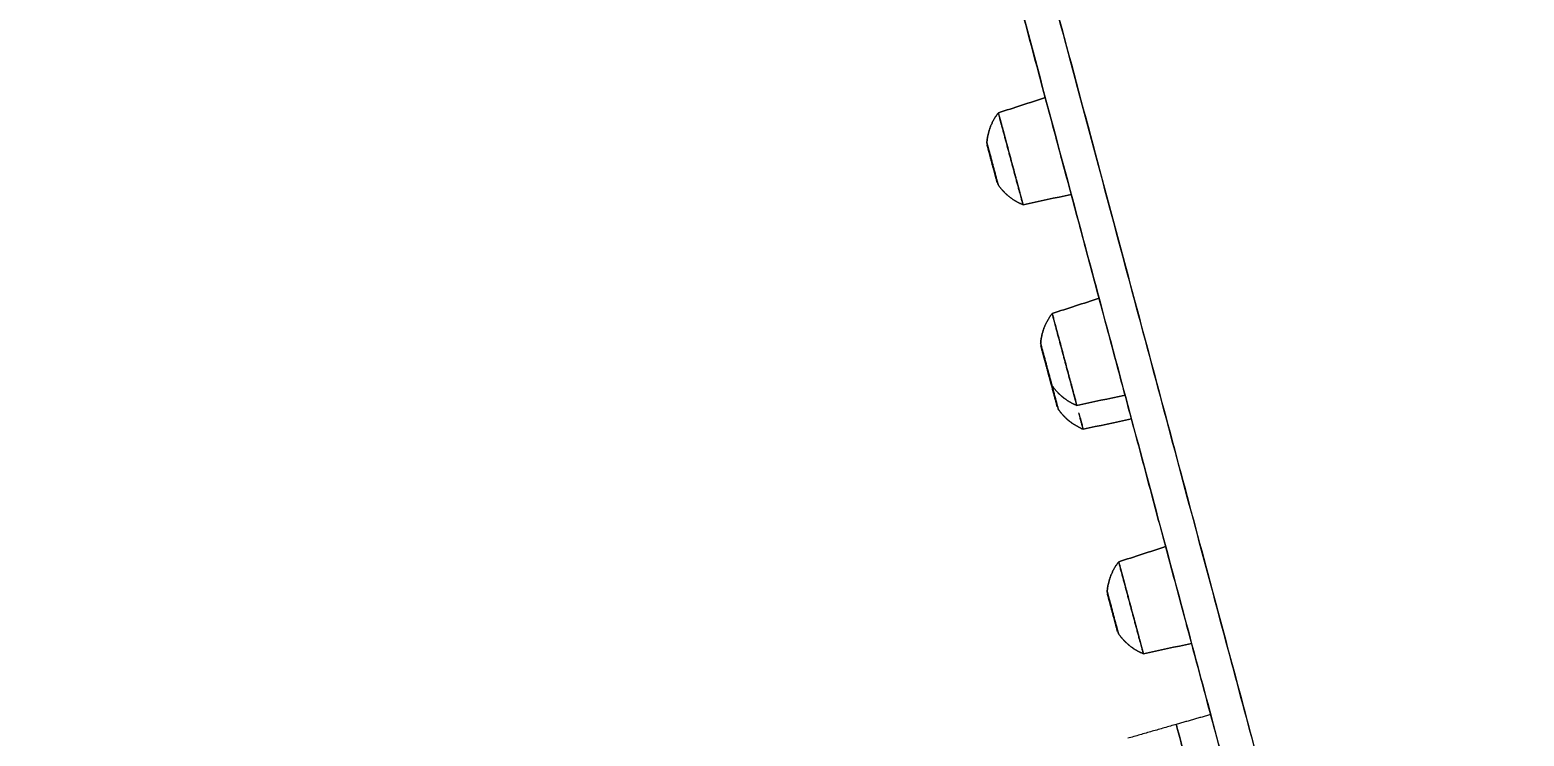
# Model space of a CAD drawing. Header units: inches. Extents: x 1105 to 1525, y -292 to 302.
# Drawn here: x 1392.02 to 1434.44, y -16.67 to 3.38 of the extents above; entities that cross this region are included whole.
import ezdxf

# ---------------------------------------------------------------- set-up
doc = ezdxf.new("R2010")
doc.units = ezdxf.units.IN
doc.header["$LTSCALE"] = 2.42
doc.header["$MEASUREMENT"] = 0
doc.header["$PDMODE"] = 3
doc.header["$PDSIZE"] = 0.3125
doc.layers.get('0').update_dxf_attribs({"linetype": 'CONTINUOUS'})
doc.layers.get('Defpoints').update_dxf_attribs({"linetype": 'CONTINUOUS'})
doc.layers.add('DIM', color=3, linetype='CONTINUOUS', lineweight=18)
doc.styles.get("Standard").update_dxf_attribs({"font": 'arial.ttf', "width": 0.8})
doc.dimstyles.new('ISO-25', dxfattribs={"dimtxt": 5, "dimasz": 2.5, "dimexe": 1.25, "dimexo": 0.625, "dimgap": 2, "dimtad": 1, "dimtih": 1, "dimtoh": 1, "dimdec": 1, "dimdsep": 46, "dimtxsty": 'Standard', "dimcen": 0, "dimclrd": 3, "dimclre": 3, "dimclrt": 4, "dimadec": 0, "dimazin": 0, "dimtfac": 1, "dimtdec": 1, "dimtmove": 0, "dimatfit": 3, "dimfxl": 1, "dimarcsym": 0})

# ---------------------------------------------------------------- blocks, each defined once
blk = doc.blocks.new('*D4')
at = {"layer": 'Defpoints', "color": 0, "transparency": 16777216}
for p in [(1466.72, 44.1), (1394.046, 27.986), (1372.047, -18.442), (1445.071, -26.779), (1445.071, -182.578)]:
    blk.add_point(p, dxfattribs=at)
at = {"layer": 'DIM', "color": 3, "lineweight": -2, "transparency": 16777216}
blk.add_line((1393.435, 27.851), (1352.963, 18.878), dxfattribs=at)
for start, end in [(195.57893, 227.01677), (235.77386, 266.92233)]:
    blk.add_arc((1445.071, 39.3), 93.094, start, end, dxfattribs=at)
at = {"layer": 'DIM', "color": 3, "transparency": 16777216}
for points in [[(1354.588, 14.095), (1356.205, 14.5), (1354.184, 19.148)], [(1440.095, -52.827), (1440.05, -54.493), (1445.071, -53.795)]]:
    blk.add_solid(points, dxfattribs=at)
at = {"layer": 'DIM', "color": 4, "transparency": 16777216, "insert": (1386.802, -33.304), "char_height": 5, "attachment_point": 5}
blk.add_mtext('77°', dxfattribs=at)
blk = doc.blocks.new('*D5')
at = {"layer": 'Defpoints', "color": 0, "transparency": 16777216}
for p in [(1398.948, 98.392), (1453.97, -172.568), (1384.677, -186.639)]:
    blk.add_point(p, dxfattribs=at)
at = {"layer": 'DIM', "color": 3, "lineweight": -2, "transparency": 16777216}
for p, q in [((1398.336, 98.268), (1328.43, 84.072)), ((1330.65, 79.421), (1356.242, -46.606)), ((1383.682, -181.739), (1358.091, -55.712)), ((1453.358, -172.693), (1383.452, -186.888))]:
    blk.add_line(p, q, dxfattribs=at)
at = {"layer": 'DIM', "color": 3, "transparency": 16777216}
for points in [[(1331.467, 79.587), (1329.833, 79.255), (1329.655, 84.321)], [(1384.499, -181.573), (1382.866, -181.905), (1384.677, -186.639)]]:
    blk.add_solid(points, dxfattribs=at)
at = {"layer": 'DIM', "color": 4, "transparency": 16777216, "insert": (1357.166, -51.159), "char_height": 5, "attachment_point": 5}
blk.add_mtext('276.5', dxfattribs=at)

msp = doc.modelspace()

# ---------------------------------------------------------------- linework, layer by layer
at = {"linetype": 'Continuous', "lineweight": 18}
for points, degree, knots in [([(1413.571, 32.316), (1413.929, 30.981), (1414.291, 29.629), (1415.022, 26.899), (1415.392, 25.52), (1416.136, 22.743), (1416.51, 21.345), (1417.262, 18.538), (1417.639, 17.129), (1418.394, 14.311), (1418.772, 12.901), (1419.524, 10.092), (1419.899, 8.692), (1420.644, 5.914), (1421.013, 4.535), (1421.743, 1.809), (1422.104, 0.462), (1422.814, -2.189), (1423.163, -3.492), (1423.847, -6.045), (1424.181, -7.294), (1424.833, -9.726), (1425.15, -10.91), (1425.764, -13.203), (1426.061, -14.311), (1426.633, -16.446), (1426.907, -17.471), (1427.432, -19.431), (1427.683, -20.366), (1428.158, -22.139), (1428.382, -22.977), (1428.804, -24.552), (1429.002, -25.29), (1429.185, -25.975)], 3, [0, 0, 0, 0, 0.0625, 0.0625, 0.125, 0.125, 0.1875, 0.1875, 0.25, 0.25, 0.3125, 0.3125, 0.375, 0.375, 0.4375, 0.4375, 0.5, 0.5, 0.5625, 0.5625, 0.625, 0.625, 0.6875, 0.6875, 0.75, 0.75, 0.8125, 0.8125, 0.875, 0.875, 0.9375, 0.9375, 1, 1, 1, 1]), ([(1412.632, 32.107), (1413.424, 29.152), (1415.008, 23.24), (1417.339, 14.541), (1419.58, 6.176), (1421.689, -1.695), (1423.626, -8.923), (1425.354, -15.37), (1426.839, -20.914), (1427.649, -23.938), (1428.005, -25.267)], 3, [0, 0, 0, 0, 0.125, 0.25, 0.375, 0.5, 0.625, 0.75, 0.875, 1, 1, 1, 1]), ([(1419.512, 1.028), (1419.512, 1.028), (1419.514, 1.02), (1419.523, 0.987), (1419.53, 0.962), (1419.547, 0.896), (1419.558, 0.856), (1419.583, 0.761), (1419.598, 0.707), (1419.63, 0.586), (1419.648, 0.52), (1419.686, 0.378), (1419.706, 0.302), (1419.749, 0.144), (1419.771, 0.062), (1419.816, -0.105), (1419.839, -0.191), (1419.884, -0.362), (1419.907, -0.447), (1419.952, -0.615), (1419.974, -0.697), (1420.016, -0.854), (1420.037, -0.93), (1420.075, -1.072), (1420.092, -1.138), (1420.125, -1.259), (1420.139, -1.314), (1420.165, -1.409), (1420.176, -1.449), (1420.193, -1.514), (1420.2, -1.539), (1420.209, -1.573), (1420.211, -1.581), (1420.211, -1.581)], 3, [0, 0, 0, 0, 0.0625, 0.0625, 0.125, 0.125, 0.1875, 0.1875, 0.25, 0.25, 0.3125, 0.3125, 0.375, 0.375, 0.4375, 0.4375, 0.5, 0.5, 0.5625, 0.5625, 0.625, 0.625, 0.6875, 0.6875, 0.75, 0.75, 0.8125, 0.8125, 0.875, 0.875, 0.9375, 0.9375, 1, 1, 1, 1]), ([(1419.504, -1.011), (1419.504, -1.011), (1419.503, -1.007), (1419.499, -0.991), (1419.496, -0.98), (1419.488, -0.95), (1419.483, -0.932), (1419.471, -0.888), (1419.464, -0.864), (1419.45, -0.809), (1419.441, -0.778), (1419.424, -0.713), (1419.415, -0.679), (1419.395, -0.607), (1419.385, -0.569), (1419.365, -0.493), (1419.354, -0.454), (1419.334, -0.376), (1419.323, -0.337), (1419.303, -0.26), (1419.293, -0.223), (1419.273, -0.151), (1419.264, -0.116), (1419.247, -0.052), (1419.239, -0.021), (1419.224, 0.034), (1419.217, 0.059), (1419.206, 0.102), (1419.201, 0.121), (1419.193, 0.15), (1419.19, 0.162), (1419.185, 0.177), (1419.184, 0.181), (1419.184, 0.181)], 3, [0, 0, 0, 0, 0.06252, 0.06252, 0.12504, 0.12504, 0.187559, 0.187559, 0.250079, 0.250079, 0.312599, 0.312599, 0.375119, 0.375119, 0.437639, 0.437639, 0.500158, 0.500158, 0.562678, 0.562678, 0.625198, 0.625198, 0.687718, 0.687718, 0.750238, 0.750238, 0.812757, 0.812757, 0.875277, 0.875277, 0.937797, 0.937797, 1, 1, 1, 1]), ([(1419.191, 0.114), (1419.191, 0.114), (1419.192, 0.111), (1419.195, 0.097), (1419.198, 0.087), (1419.205, 0.06), (1419.21, 0.044), (1419.22, 0.005), (1419.226, -0.017), (1419.239, -0.066), (1419.246, -0.093), (1419.262, -0.151), (1419.27, -0.182), (1419.287, -0.246), (1419.296, -0.28), (1419.315, -0.348), (1419.324, -0.383), (1419.343, -0.453), (1419.352, -0.487), (1419.37, -0.556), (1419.379, -0.589), (1419.396, -0.654), (1419.405, -0.684), (1419.42, -0.742), (1419.427, -0.769), (1419.441, -0.819), (1419.447, -0.841), (1419.457, -0.879), (1419.461, -0.896), (1419.469, -0.923), (1419.471, -0.933), (1419.475, -0.946), (1419.476, -0.95), (1419.476, -0.95)], 3, [0, 0, 0, 0, 0.0625, 0.0625, 0.125, 0.125, 0.1875, 0.1875, 0.25, 0.25, 0.3125, 0.3125, 0.375, 0.375, 0.4375, 0.4375, 0.5, 0.5, 0.5625, 0.5625, 0.625, 0.625, 0.6875, 0.6875, 0.75, 0.75, 0.8125, 0.8125, 0.875, 0.875, 0.9375, 0.9375, 1, 1, 1, 1]), ([(1421.039, -4.67), (1421.039, -4.67), (1421.041, -4.679), (1421.05, -4.712), (1421.057, -4.737), (1421.074, -4.802), (1421.085, -4.843), (1421.11, -4.938), (1421.125, -4.992), (1421.157, -5.113), (1421.175, -5.179), (1421.213, -5.321), (1421.233, -5.397), (1421.276, -5.555), (1421.298, -5.637), (1421.343, -5.804), (1421.366, -5.89), (1421.411, -6.061), (1421.434, -6.146), (1421.479, -6.314), (1421.501, -6.396), (1421.543, -6.553), (1421.564, -6.629), (1421.602, -6.771), (1421.619, -6.837), (1421.652, -6.958), (1421.666, -7.013), (1421.692, -7.108), (1421.703, -7.148), (1421.72, -7.213), (1421.727, -7.238), (1421.736, -7.272), (1421.738, -7.28), (1421.738, -7.28)], 3, [0, 0, 0, 0, 0.0625, 0.0625, 0.125, 0.125, 0.1875, 0.1875, 0.25, 0.25, 0.3125, 0.3125, 0.375, 0.375, 0.4375, 0.4375, 0.5, 0.5, 0.5625, 0.5625, 0.625, 0.625, 0.6875, 0.6875, 0.75, 0.75, 0.8125, 0.8125, 0.875, 0.875, 0.9375, 0.9375, 1, 1, 1, 1]), ([(1421.031, -6.71), (1421.031, -6.71), (1421.03, -6.706), (1421.026, -6.69), (1421.023, -6.679), (1421.015, -6.649), (1421.01, -6.631), (1420.998, -6.587), (1420.991, -6.563), (1420.977, -6.507), (1420.968, -6.477), (1420.951, -6.412), (1420.942, -6.378), (1420.922, -6.306), (1420.912, -6.268), (1420.892, -6.192), (1420.882, -6.153), (1420.861, -6.075), (1420.85, -6.036), (1420.83, -5.959), (1420.82, -5.922), (1420.8, -5.85), (1420.791, -5.815), (1420.774, -5.75), (1420.766, -5.72), (1420.751, -5.665), (1420.744, -5.64), (1420.733, -5.597), (1420.728, -5.578), (1420.72, -5.549), (1420.717, -5.537), (1420.713, -5.522), (1420.711, -5.518), (1420.711, -5.518)], 3, [0, 0, 0, 0, 0.06252, 0.06252, 0.12504, 0.12504, 0.187559, 0.187559, 0.250079, 0.250079, 0.312599, 0.312599, 0.375119, 0.375119, 0.437639, 0.437639, 0.500158, 0.500158, 0.562678, 0.562678, 0.625198, 0.625198, 0.687718, 0.687718, 0.750238, 0.750238, 0.812757, 0.812757, 0.875277, 0.875277, 0.937797, 0.937797, 1, 1, 1, 1]), ([(1420.718, -5.585), (1420.718, -5.585), (1420.719, -5.588), (1420.722, -5.602), (1420.725, -5.612), (1420.732, -5.639), (1420.737, -5.655), (1420.747, -5.694), (1420.753, -5.716), (1420.766, -5.765), (1420.773, -5.792), (1420.789, -5.85), (1420.797, -5.881), (1420.814, -5.945), (1420.823, -5.979), (1420.842, -6.047), (1420.851, -6.082), (1420.87, -6.152), (1420.879, -6.186), (1420.897, -6.255), (1420.906, -6.288), (1420.923, -6.352), (1420.932, -6.383), (1420.947, -6.441), (1420.954, -6.468), (1420.968, -6.518), (1420.974, -6.54), (1420.984, -6.578), (1420.988, -6.595), (1420.996, -6.622), (1420.998, -6.632), (1421.002, -6.645), (1421.003, -6.649), (1421.003, -6.649)], 3, [0, 0, 0, 0, 0.0625, 0.0625, 0.125, 0.125, 0.1875, 0.1875, 0.25, 0.25, 0.3125, 0.3125, 0.375, 0.375, 0.4375, 0.4375, 0.5, 0.5, 0.5625, 0.5625, 0.625, 0.625, 0.6875, 0.6875, 0.75, 0.75, 0.8125, 0.8125, 0.875, 0.875, 0.9375, 0.9375, 1, 1, 1, 1]), ([(1421.184, -7.325), (1421.184, -7.325), (1421.101, -7.014), (1421.01, -6.674), (1420.983, -6.574)], 2, [0, 0, 0, 0.393643, 0.787285, 1, 1, 1]), ([(1420.983, -6.574), (1420.984, -6.579), (1420.986, -6.584), (1420.996, -6.621), (1421.004, -6.655), (1421.023, -6.723), (1421.032, -6.758), (1421.051, -6.828), (1421.06, -6.863), (1421.078, -6.931), (1421.087, -6.964), (1421.105, -7.029), (1421.113, -7.059), (1421.128, -7.117), (1421.136, -7.144), (1421.149, -7.194), (1421.155, -7.216), (1421.165, -7.255), (1421.17, -7.271), (1421.177, -7.298), (1421.179, -7.308), (1421.183, -7.321), (1421.184, -7.325), (1421.184, -7.325)], 3, [0, 0, 0, 0, 0.015699, 0.015699, 0.114129, 0.114129, 0.212559, 0.212559, 0.310989, 0.310989, 0.409419, 0.409419, 0.50785, 0.50785, 0.60628, 0.60628, 0.70471, 0.70471, 0.80314, 0.80314, 0.90157, 0.90157, 1, 1, 1, 1]), ([(1421.212, -7.386), (1421.212, -7.386), (1421.211, -7.382), (1421.207, -7.367), (1421.204, -7.355), (1421.196, -7.325), (1421.191, -7.307), (1421.179, -7.264), (1421.172, -7.239), (1421.158, -7.184), (1421.15, -7.153), (1421.132, -7.089), (1421.123, -7.054), (1421.104, -6.982), (1421.094, -6.944), (1421.073, -6.868), (1421.063, -6.829), (1421.045, -6.763), (1421.038, -6.735), (1421.03, -6.708)], 3, [0, 0, 0, 0, 0.11491, 0.11491, 0.229819, 0.229819, 0.344729, 0.344729, 0.459638, 0.459638, 0.574548, 0.574548, 0.689457, 0.689457, 0.804367, 0.804367, 0.919276, 0.919276, 1, 1, 1, 1]), ([(1421.797, -7.5), (1421.804, -7.526), (1421.81, -7.55), (1421.833, -7.634), (1421.848, -7.689), (1421.873, -7.784), (1421.884, -7.824), (1421.901, -7.889), (1421.908, -7.914), (1421.917, -7.948), (1421.919, -7.956), (1421.919, -7.956)], 3, [0, 0, 0, 0, 0.089409, 0.089409, 0.317056, 0.317056, 0.544704, 0.544704, 0.772352, 0.772352, 1, 1, 1, 1]), ([(1422.928, -11.722), (1422.928, -11.722), (1422.93, -11.73), (1422.939, -11.763), (1422.946, -11.788), (1422.964, -11.854), (1422.974, -11.894), (1423, -11.989), (1423.014, -12.044), (1423.047, -12.164), (1423.065, -12.231), (1423.103, -12.373), (1423.123, -12.448), (1423.165, -12.606), (1423.187, -12.688), (1423.232, -12.856), (1423.255, -12.941), (1423.301, -13.112), (1423.324, -13.197), (1423.368, -13.365), (1423.39, -13.447), (1423.433, -13.605), (1423.453, -13.68), (1423.491, -13.822), (1423.509, -13.889), (1423.541, -14.009), (1423.556, -14.064), (1423.581, -14.159), (1423.592, -14.199), (1423.61, -14.265), (1423.616, -14.289), (1423.625, -14.323), (1423.627, -14.331), (1423.627, -14.331)], 3, [0, 0, 0, 0, 0.0625, 0.0625, 0.125, 0.125, 0.1875, 0.1875, 0.25, 0.25, 0.3125, 0.3125, 0.375, 0.375, 0.4375, 0.4375, 0.5, 0.5, 0.5625, 0.5625, 0.625, 0.625, 0.6875, 0.6875, 0.75, 0.75, 0.8125, 0.8125, 0.875, 0.875, 0.9375, 0.9375, 1, 1, 1, 1]), ([(1422.92, -13.761), (1422.92, -13.761), (1422.919, -13.757), (1422.915, -13.742), (1422.912, -13.73), (1422.904, -13.7), (1422.899, -13.682), (1422.887, -13.639), (1422.881, -13.614), (1422.866, -13.559), (1422.858, -13.528), (1422.84, -13.464), (1422.831, -13.429), (1422.812, -13.357), (1422.802, -13.32), (1422.781, -13.243), (1422.771, -13.204), (1422.75, -13.126), (1422.74, -13.087), (1422.719, -13.011), (1422.709, -12.973), (1422.69, -12.901), (1422.68, -12.867), (1422.663, -12.802), (1422.655, -12.771), (1422.64, -12.716), (1422.634, -12.691), (1422.622, -12.648), (1422.617, -12.63), (1422.609, -12.6), (1422.606, -12.588), (1422.602, -12.573), (1422.601, -12.569), (1422.601, -12.569)], 3, [0, 0, 0, 0, 0.06252, 0.06252, 0.12504, 0.12504, 0.187559, 0.187559, 0.250079, 0.250079, 0.312599, 0.312599, 0.375119, 0.375119, 0.437639, 0.437639, 0.500158, 0.500158, 0.562678, 0.562678, 0.625198, 0.625198, 0.687718, 0.687718, 0.750238, 0.750238, 0.812757, 0.812757, 0.875277, 0.875277, 0.937797, 0.937797, 1, 1, 1, 1]), ([(1422.607, -12.636), (1422.607, -12.636), (1422.608, -12.639), (1422.612, -12.653), (1422.614, -12.663), (1422.622, -12.69), (1422.626, -12.706), (1422.636, -12.745), (1422.642, -12.767), (1422.655, -12.816), (1422.663, -12.843), (1422.678, -12.901), (1422.686, -12.932), (1422.704, -12.997), (1422.713, -13.03), (1422.731, -13.098), (1422.74, -13.133), (1422.759, -13.203), (1422.768, -13.238), (1422.787, -13.306), (1422.796, -13.339), (1422.813, -13.404), (1422.821, -13.435), (1422.837, -13.493), (1422.844, -13.52), (1422.857, -13.569), (1422.863, -13.591), (1422.873, -13.63), (1422.878, -13.646), (1422.885, -13.673), (1422.888, -13.683), (1422.891, -13.697), (1422.892, -13.7), (1422.892, -13.7)], 3, [0, 0, 0, 0, 0.0625, 0.0625, 0.125, 0.125, 0.1875, 0.1875, 0.25, 0.25, 0.3125, 0.3125, 0.375, 0.375, 0.4375, 0.4375, 0.5, 0.5, 0.5625, 0.5625, 0.625, 0.625, 0.6875, 0.6875, 0.75, 0.75, 0.8125, 0.8125, 0.875, 0.875, 0.9375, 0.9375, 1, 1, 1, 1]), ([(1424.56, -16.34), (1424.56, -16.34), (1424.561, -16.344), (1424.606, -16.511), (1424.786, -17.182), (1425.074, -18.259), (1425.404, -19.488), (1425.637, -20.359), (1425.725, -20.688)], 3, [0, 0, 0, 0, 0.012037, 0.225018, 0.439215, 0.655747, 0.875268, 1, 1, 1, 1]), ([(1425.725, -20.688), (1425.637, -20.359), (1425.404, -19.488), (1425.074, -18.259), (1424.786, -17.182), (1424.606, -16.511), (1424.561, -16.344), (1424.56, -16.34), (1424.56, -16.34)], 3, [0, 0, 0, 0, 0.124792, 0.344419, 0.561055, 0.775355, 0.988439, 1, 1, 1, 1])]:
    msp.add_open_spline(points, degree=degree, knots=knots, dxfattribs=at)
for points, degree in [([(1429.185, -25.975), (1428.824, -24.624), (1428, -21.552), (1426.491, -15.918), (1424.737, -9.367), (1422.77, -2.024), (1420.628, 5.973), (1418.351, 14.47), (1415.984, 23.308), (1414.376, 29.313), (1413.571, 32.316)], 3), ([(1428.005, -25.267), (1426.93, -21.255), (1423.697, -9.187), (1419.625, 6.009), (1415.023, 23.183), (1412.632, 32.107)], 2), ([(1419.512, 1.028), (1419.956, 1.173), (1420.4, 1.317), (1420.844, 1.461)], 3), ([(1420.844, 1.461), (1420.4, 1.317), (1419.956, 1.173), (1419.512, 1.028)], 3), ([(1419.476, -0.95), (1419.476, -0.95), (1419.393, -0.639), (1419.274, -0.198), (1419.191, 0.114), (1419.191, 0.114)], 2), ([(1421.581, -1.29), (1421.124, -1.387), (1420.668, -1.484), (1420.211, -1.581)], 3), ([(1420.211, -1.581), (1420.668, -1.484), (1421.124, -1.387), (1421.581, -1.29)], 3), ([(1421.039, -4.67), (1421.483, -4.526), (1421.927, -4.382), (1422.371, -4.238)], 3), ([(1422.371, -4.238), (1421.927, -4.382), (1421.483, -4.526), (1421.039, -4.67)], 3), ([(1421.003, -6.649), (1421.003, -6.649), (1420.92, -6.338), (1420.801, -5.897), (1420.718, -5.585), (1420.718, -5.585)], 2), ([(1423.108, -6.989), (1422.651, -7.086), (1422.195, -7.183), (1421.738, -7.28)], 3), ([(1421.738, -7.28), (1422.195, -7.183), (1422.651, -7.086), (1423.108, -6.989)], 3), ([(1423.289, -7.665), (1422.833, -7.762), (1422.376, -7.859), (1421.919, -7.956)], 3), ([(1421.919, -7.956), (1422.376, -7.859), (1422.833, -7.762), (1423.289, -7.665)], 3), ([(1422.928, -11.722), (1423.372, -11.577), (1423.816, -11.433), (1424.26, -11.289)], 3), ([(1424.26, -11.289), (1423.816, -11.433), (1423.372, -11.577), (1422.928, -11.722)], 3), ([(1422.892, -13.7), (1422.892, -13.7), (1422.809, -13.389), (1422.691, -12.948), (1422.607, -12.636), (1422.607, -12.636)], 2), ([(1424.997, -14.04), (1424.541, -14.137), (1424.084, -14.234), (1423.627, -14.331)], 3), ([(1423.627, -14.331), (1424.084, -14.234), (1424.541, -14.137), (1424.997, -14.04)], 3), ([(1425.538, -16.059), (1424.56, -16.34)], 1), ([(1424.568, -16.337), (1423.184, -16.734)], 1)]:
    msp.add_open_spline(points, degree=degree, dxfattribs=at)
for points, weights in [([(1419.184, 0.181), (1419.208, 0.492), (1419.32, 0.783), (1419.512, 1.028)], [1.07658400384, 1.04568796523, 1.04568796523, 1.07658400383]), ([(1419.512, 1.028), (1419.32, 0.783), (1419.208, 0.492), (1419.184, 0.181)], [1.07658400383, 1.04568796523, 1.04568796523, 1.07658400384]), ([(1419.588, 0.744), (1419.642, 0.543), (1419.714, 0.274), (1419.793, -0.019)], [1.03434597153, 1.06314565364, 1.14231975584, 1.27186827816]), ([(1419.93, -0.533), (1420.027, -0.896), (1420.113, -1.215), (1420.166, -1.412)], [1.2718690568, 1.1155123419, 1.03253548273, 1.0229384793]), ([(1420.211, -1.581), (1419.922, -1.464), (1419.679, -1.268), (1419.504, -1.011)], [1.07658400383, 1.04568796523, 1.04568796523, 1.07658400384]), ([(1419.504, -1.011), (1419.679, -1.268), (1419.922, -1.464), (1420.211, -1.581)], [1.07658400384, 1.04568796523, 1.04568796523, 1.07658400383]), ([(1421.039, -4.67), (1420.847, -4.916), (1420.735, -5.207), (1420.711, -5.518)], [1.07658400383, 1.04568796523, 1.04568796523, 1.07658400384]), ([(1420.711, -5.518), (1420.735, -5.207), (1420.847, -4.916), (1421.039, -4.67)], [1.07658400384, 1.04568796523, 1.04568796523, 1.07658400383]), ([(1421.115, -4.955), (1421.169, -5.156), (1421.241, -5.425), (1421.32, -5.718)], [1.03434597153, 1.06314565364, 1.14231975584, 1.27186827816]), ([(1421.457, -6.232), (1421.553, -6.589), (1421.638, -6.905), (1421.691, -7.103)], [1.27186905681, 1.11748531806, 1.03464124189, 1.02333682829]), ([(1421.031, -6.71), (1421.206, -6.967), (1421.449, -7.163), (1421.738, -7.28)], [1.07658400384, 1.04568796523, 1.04568796523, 1.07658400383]), ([(1421.738, -7.28), (1421.449, -7.163), (1421.206, -6.967), (1421.031, -6.71)], [1.07658400383, 1.04568796523, 1.04568796523, 1.07658400384]), ([(1421.212, -7.386), (1421.387, -7.643), (1421.63, -7.839), (1421.919, -7.956)], [1.07658400384, 1.04568796523, 1.04568796523, 1.07658400383]), ([(1421.919, -7.956), (1421.63, -7.839), (1421.387, -7.643), (1421.212, -7.386)], [1.07658400383, 1.04568796523, 1.04568796523, 1.07658400384]), ([(1421.919, -7.956), (1421.919, -7.956), (1421.875, -7.792), (1421.795, -7.494)], [1.07658400383, 1.00707369965, 1.0039486055, 1.06720872138]), ([(1422.928, -11.722), (1422.736, -11.968), (1422.624, -12.258), (1422.601, -12.569)], [1.07658400383, 1.04568796523, 1.04568796523, 1.07658400384]), ([(1422.601, -12.569), (1422.624, -12.258), (1422.736, -11.968), (1422.928, -11.722)], [1.07658400384, 1.04568796524, 1.04568796523, 1.07658400383]), ([(1423.004, -12.006), (1423.056, -12.197), (1423.124, -12.452), (1423.199, -12.731)], [1.03434597153, 1.06173379549, 1.134678054, 1.25317874708]), ([(1423.336, -13.245), (1423.437, -13.622), (1423.527, -13.957), (1423.582, -14.162)], [1.29100411264, 1.12227496889, 1.03291975778, 1.0229384793]), ([(1422.92, -13.761), (1423.096, -14.019), (1423.338, -14.214), (1423.627, -14.331)], [1.07658400384, 1.04568796523, 1.04568796523, 1.07658400383]), ([(1423.627, -14.331), (1423.338, -14.214), (1423.096, -14.019), (1422.92, -13.761)], [1.07658400383, 1.04568796523, 1.04568796523, 1.07658400384]), ([(1423.61, -14.268), (1423.622, -14.31), (1423.627, -14.331), (1423.627, -14.331)], [1.02707077303, 1.03478297953, 1.0512873898, 1.07658400383])]:
    msp.add_rational_spline(points, weights, degree=3, dxfattribs=at)
for points, weights, knots in [([(1420.211, -1.581), (1420.211, -1.581), (1420.054, -0.996), (1419.861, -0.276), (1419.668, 0.444), (1419.512, 1.028), (1419.512, 1.028)], [1.07658400383, 0.941849442199, 1.05653471293, 1.42063981603, 1.05653471293, 0.941849442199, 1.07658400383], [0, 0, 0, 0, 0.5, 0.5, 0.5, 1, 1, 1, 1]), ([(1419.184, 0.181), (1419.184, 0.181), (1419.256, -0.086), (1419.344, -0.415), (1419.432, -0.743), (1419.504, -1.01), (1419.504, -1.011)], [1.07658400383, 0.9418494422, 1.05653471293, 1.42063981603, 1.05665032654, 0.941922298943, 1.07645573324], [0, 0, 0, 0, 0.500079, 0.500079, 0.500079, 1, 1, 1, 1]), ([(1421.738, -7.28), (1421.738, -7.28), (1421.581, -6.695), (1421.388, -5.975), (1421.196, -5.255), (1421.039, -4.67), (1421.039, -4.67)], [1.07658400383, 0.9418494422, 1.05653471293, 1.42063981603, 1.05653471293, 0.9418494422, 1.07658400383], [0, 0, 0, 0, 0.5, 0.5, 0.5, 1, 1, 1, 1]), ([(1420.711, -5.518), (1420.711, -5.518), (1420.783, -5.785), (1420.871, -6.114), (1420.959, -6.442), (1421.031, -6.709), (1421.031, -6.71)], [1.07658400383, 0.941849442199, 1.05653471293, 1.42063981603, 1.05665033336, 0.941922303245, 1.07645572567], [0, 0, 0, 0, 0.500079, 0.500079, 0.500079, 1, 1, 1, 1]), ([(1421.03, -6.708), (1421.038, -6.736), (1421.045, -6.763), (1421.052, -6.79), (1421.14, -7.119), (1421.212, -7.386), (1421.212, -7.386)], [1.31215346961, 1.3454499221, 1.38161203758, 1.42063981603, 1.05653471293, 0.9418494422, 1.07658400383], [0, 0, 0, 0, 0.096811, 0.096811, 0.096811, 1, 1, 1, 1]), ([(1423.627, -14.331), (1423.627, -14.331), (1423.471, -13.746), (1423.278, -13.026), (1423.085, -12.307), (1422.928, -11.722), (1422.928, -11.722)], [1.07658400383, 0.9418494422, 1.05653471293, 1.42063981603, 1.05653471293, 0.9418494422, 1.07658400383], [0, 0, 0, 0, 0.5, 0.5, 0.5, 1, 1, 1, 1]), ([(1422.601, -12.569), (1422.601, -12.569), (1422.672, -12.836), (1422.76, -13.165), (1422.848, -13.494), (1422.92, -13.761), (1422.92, -13.761)], [1.07658400383, 0.9418494422, 1.05653471293, 1.42063981603, 1.05665032116, 0.941922295553, 1.0764557392], [0, 0, 0, 0, 0.500079, 0.500079, 0.500079, 1, 1, 1, 1])]:
    msp.add_rational_spline(points, weights, degree=3, knots=knots, dxfattribs=at)

# ---------------------------------------------------------------- dimensions: what is measured, and where the dimension line sits
at = {"layer": 'DIM'}
dim = msp.add_aligned_dim(p1=(1398.948, 98.392), p2=(1453.97, -172.568), distance=-70.707, dimstyle='ISO-25', override={"dimasz": 5, "dimtad": 0}, dxfattribs=at)
dim.commit()
dim.dimension.update_dxf_attribs({"geometry": '*D5', "text_midpoint": (1357.166, -51.159)})
dim = msp.add_angular_dim_2l(base=(1372.047, -18.442), line1=((1445.071, -182.578), (1445.071, -26.779)), line2=((1394.046, 27.986), (1466.72, 44.1)), dimstyle='ISO-25', override={"dimasz": 5, "dimtad": 0}, dxfattribs=at)
dim.commit()
dim.dimension.update_dxf_attribs({"geometry": '*D4', "text_midpoint": (1386.802, -33.304)})

doc.saveas('drawing.dxf')
